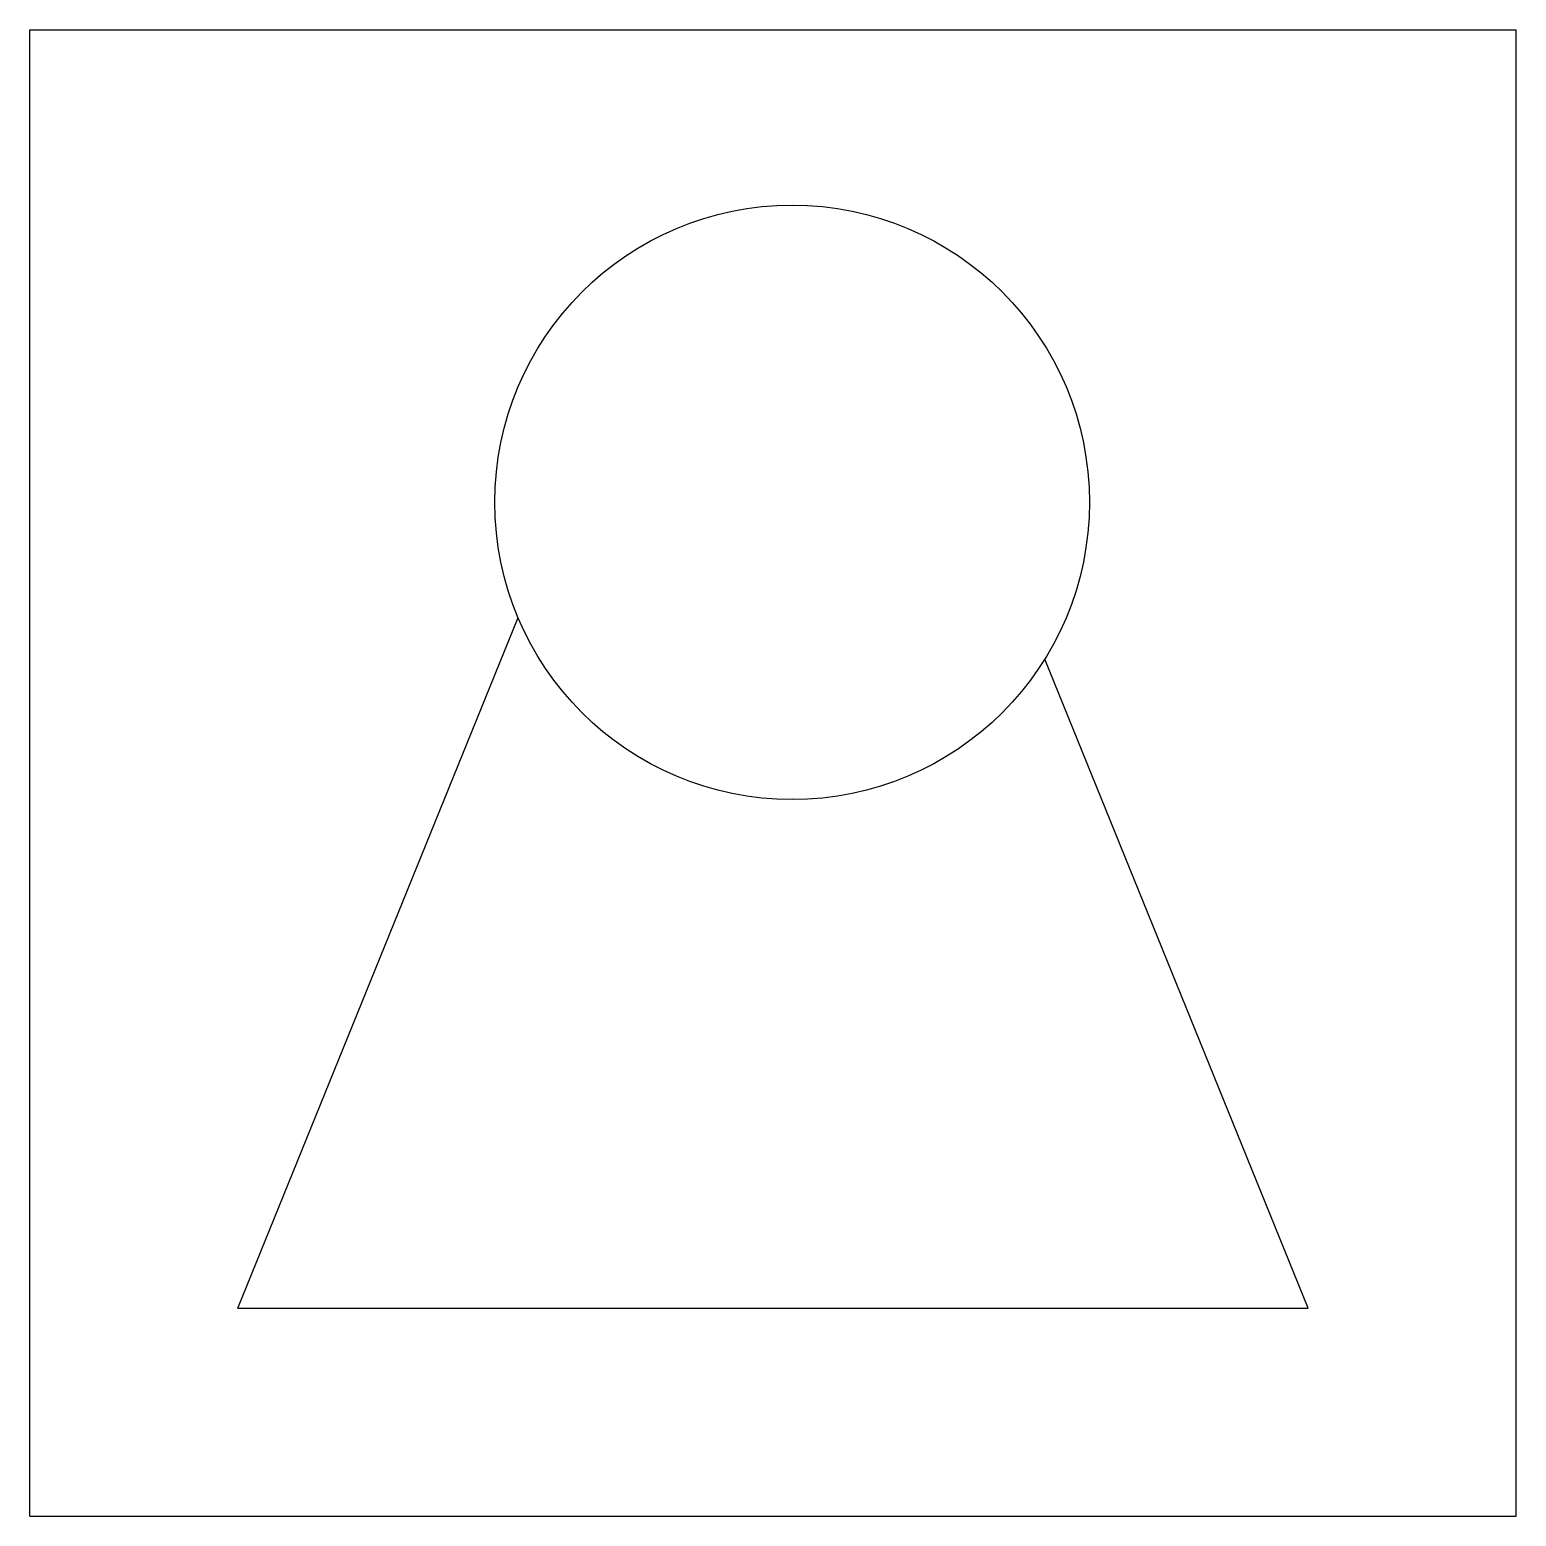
# Model space of a CAD drawing. Extents: x -28115 to -27915, y 6027 to 6227.
import ezdxf

# ---------------------------------------------------------------- set-up
doc = ezdxf.new("R2010")
doc.units = 0
doc.header["$MEASUREMENT"] = 0
doc.layers.get('0').update_dxf_attribs({"linetype": 'CONTINUOUS'})

msp = doc.modelspace()

# ---------------------------------------------------------------- linework, layer by layer
for p, q in [((-28115.36, 6026.51), (-28115.36, 6226.51)), ((-28115.36, 6226.51), (-27915.36, 6226.51)), ((-27915.36, 6026.51), (-27915.36, 6226.51)), ((-28087.36, 6054.51), (-28049.66, 6147.42)), ((-27943.36, 6054.51), (-27978.8, 6141.84)), ((-28087.36, 6054.51), (-27943.36, 6054.51)), ((-28115.36, 6026.51), (-27915.36, 6026.51))]:
    msp.add_line(p, q)
msp.add_circle((-28012.79, 6162.93), 40)

doc.saveas('drawing.dxf')
